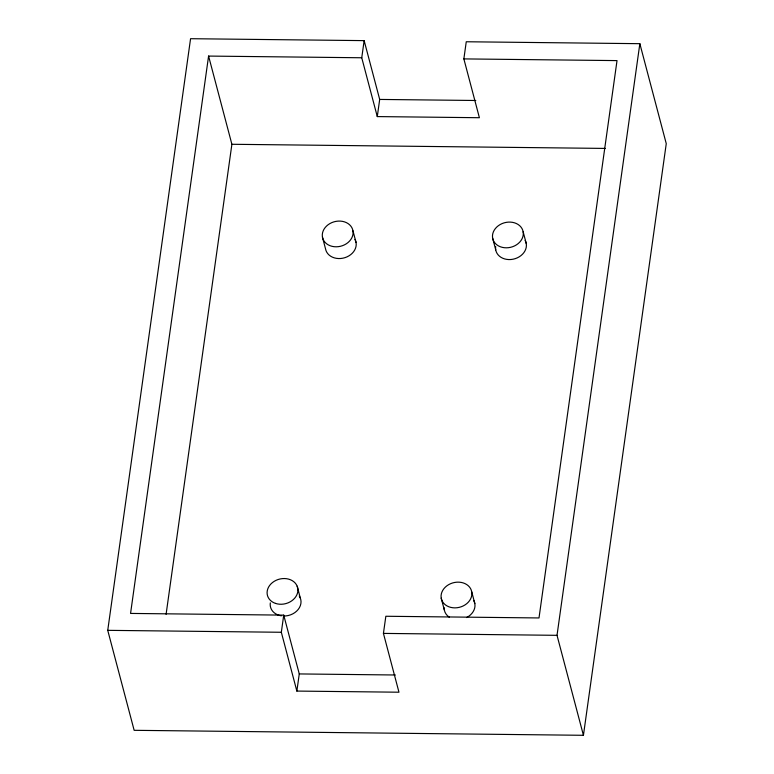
<?xml version="1.0" encoding="UTF-8"?>
<svg xmlns="http://www.w3.org/2000/svg" width="774" height="774" viewBox="0 0 774 774"><rect width="100%" height="100%" fill="white"/><g stroke="black" fill="none" stroke-linecap="round" stroke-linejoin="round"><path stroke-width="1.16" d="M107.741 630.346L190.568 38.7L364.148 40.625L379.686 99.43L377.286 116.584L479.396 117.716L463.858 58.901L466.258 41.757L639.846 43.683L666.259 143.654L583.432 735.3L134.154 730.317L107.741 630.346L281.33 632.271L296.858 691.076L398.968 692.208L383.43 633.403L385.839 616.259L539.004 617.952L617.023 60.604L463.858 58.901M377.286 116.584L361.748 57.769L208.583 56.076L130.564 613.424L283.729 615.127L299.267 673.931L296.858 691.076M166.091 614.324L231.89 144.283L208.583 56.076M281.33 632.271L283.729 615.127M361.748 57.769L364.148 40.625M583.432 735.3L557.019 635.328L639.846 43.683M379.686 99.43L475.787 100.494M231.89 144.283L605.287 148.424M383.43 633.403L557.019 635.328M299.267 673.931L395.369 674.996M523.147 231.784A15.596 12.655 -14.8 0 1 502.181 247.332A15.596 12.655 -14.8 0 1 498.321 225.737A15.596 12.655 -14.8 0 1 523.147 231.784L526.252 243.549M492.622 238.111L495.728 249.876M471.734 591.839A15.596 12.655 -14.8 0 1 450.768 607.387A15.596 12.655 -14.8 0 1 446.917 585.792A15.596 12.655 -14.8 0 1 471.734 591.839L474.839 603.604M352.954 230.778A15.596 12.655 -14.8 0 1 331.988 246.316A15.596 12.655 -14.8 0 1 328.137 224.721A15.596 12.655 -14.8 0 1 352.954 230.778L356.059 242.533M441.209 598.176L444.315 609.931M322.429 237.105L325.535 248.87A15.596 12.655 -14.8 0 0 344.991 257.645A15.596 12.655 -14.8 0 0 354.966 239.418M297.187 586.218L300.293 597.973M525.149 240.424A15.596 12.655 -14.8 0 1 513.21 259.184A15.596 12.655 -14.8 0 1 495.67 246.538M473.746 600.489A15.596 12.655 -14.8 0 1 466.587 617.565M449.317 617.207A15.596 12.655 -14.8 0 1 444.16 607.716M299.248 596.009A15.596 12.655 -14.8 0 1 298.193 609.467A15.596 12.655 -14.8 0 1 283.342 616.007M281.378 615.833A15.596 12.655 -14.8 0 1 270.31 602.878M275.457 603.391A15.596 12.655 -14.8 0 0 297.903 589.44A15.596 12.655 -14.8 0 0 274.141 581.371A15.596 12.655 -14.8 0 0 275.457 603.391"/></g></svg>
